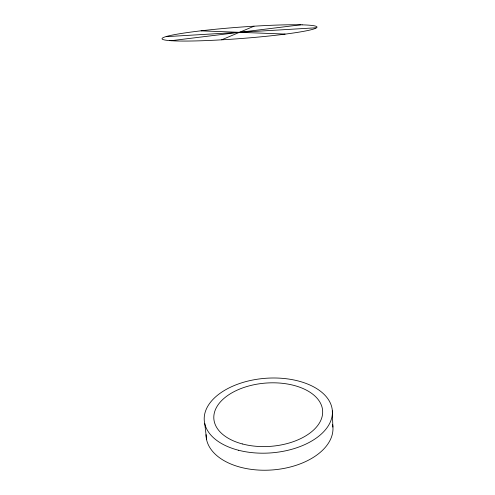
<?xml version="1.0" encoding="UTF-8"?>
<svg xmlns="http://www.w3.org/2000/svg" width="495" height="495" viewBox="0 0 495 495"><rect width="100%" height="100%" fill="white"/><g stroke="black" fill="none" stroke-linecap="round" stroke-linejoin="round"><path stroke-width="0.74" d="M221.68 39.81L254.04 26.192M171.01 40.708L300.75 24.812M166.233 36.655L316.002 27.788M302.148 24.837L296.326 24.75A77.641 5.699 -4.3 0 0 258.371 25.932L249.721 26.458A77.894 5.723 -4.3 0 0 176.635 34.26A77.894 5.723 -4.3 0 0 169.915 40.627M201.094 30.851L285.095 34.062M169.816 40.64L174.927 40.918A77.69 5.711 -4.3 0 0 216.451 40.114L226.933 39.513A77.901 5.723 -4.3 0 0 305.563 30.968A77.901 5.723 -4.3 0 0 302.068 24.849M204.72 423.299L206.582 439.436M332.3 410.912L332.869 427.067M332.578 424.32A63.583 38.387 -4.3 0 1 273.036 469.891A63.583 38.387 -4.3 0 1 206.044 434.616M238.51 450.246A64.226 37.397 -4.3 0 0 332.362 410.906A64.226 37.397 -4.3 0 0 234.048 385.624A64.226 37.397 -4.3 0 0 238.51 450.246M242.321 443.941A54.537 31.723 -4.3 0 0 322.653 411.135A54.537 31.723 -4.3 0 0 239.741 389.039A54.537 31.723 -4.3 0 0 242.321 443.941"/></g></svg>
